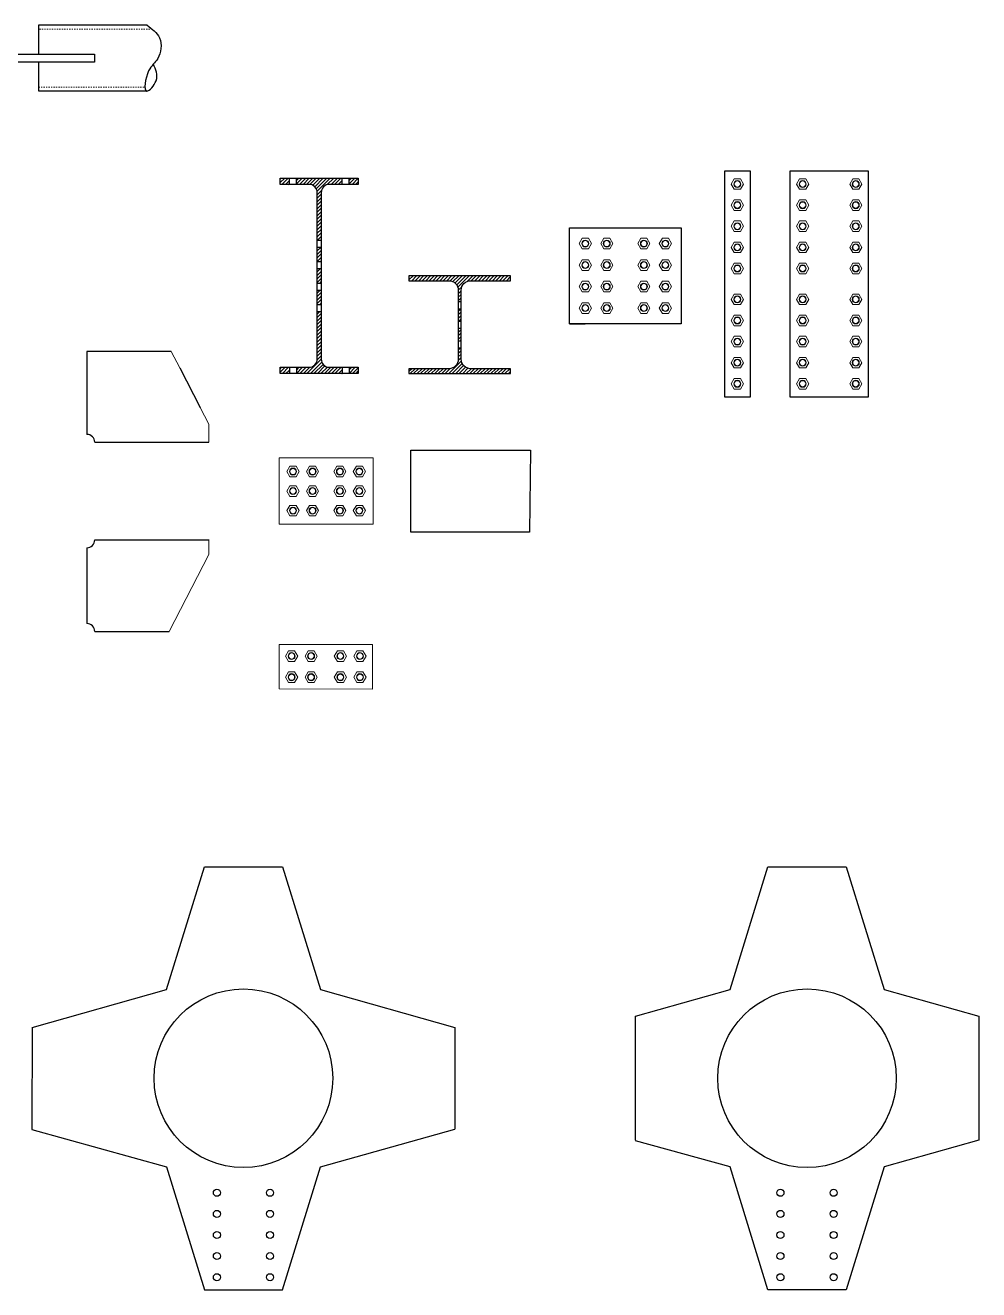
# Model space of a CAD drawing. Header units: millimetres. Extents: x -6949 to 83354, y -55091 to 16861.
# Drawn here: x 16191 to 18632, y -49003 to -45768 of the extents above; entities that cross this region are included whole.
import ezdxf

# ---------------------------------------------------------------- set-up
doc = ezdxf.new("R2010")
doc.units = ezdxf.units.MM
doc.linetypes.add('Tratto', pattern=[6.35, 3.175, -3.175])
for name, color, linetype, lineweight in [('bulloni', 5, 'Continuous', 18), ('S-BEAM', 7, 'Continuous', 18), ('S-FSTN', 7, 'Continuous', 18), ('SEZIONI acciaio - Steel sections', 220, 'Continuous', 25), ('tratteggio', 7, 'Tratto', 15)]:
    doc.layers.add(name, color=color, linetype=linetype, lineweight=lineweight)

# ---------------------------------------------------------------- blocks, each defined once
blk = doc.blocks.new('*U43')
at = {"layer": 'bulloni'}
blk.add_lwpolyline([(-15.6, 0), (-7.8, -13.5), (7.8, -13.5), (15.6, 0), (7.8, 13.5), (-7.8, 13.5)], close=True, dxfattribs=at)
for radius in [9, 7.88]:
    blk.add_circle((0, 0), radius, dxfattribs=at)
blk = doc.blocks.new('*U44')
at = {"color": 0, "linetype": 'ByBlock', "lineweight": -2, "transparency": 16777216}
for p in [(0, 0), (55, 0), (0, -55), (55, -55), (0, -110), (55, -110), (0, -165), (55, -165)]:
    blk.add_blockref('*U43', p, dxfattribs=at)
blk = doc.blocks.new('*U45')
at = {"layer": 'bulloni'}
blk.add_lwpolyline([(-15.6, 0), (-7.8, -13.5), (7.8, -13.5), (15.6, 0), (7.8, 13.5), (-7.8, 13.5)], close=True, dxfattribs=at)
for radius in [9, 7.88]:
    blk.add_circle((0, 0), radius, dxfattribs=at)
blk = doc.blocks.new('*U46')
at = {"color": 0, "linetype": 'ByBlock', "lineweight": -2, "transparency": 16777216}
for p in [(0, 0), (55, 0), (0, -55), (55, -55), (0, -110), (55, -110), (0, -165), (55, -165)]:
    blk.add_blockref('*U45', p, dxfattribs=at)
blk = doc.blocks.new('*U51')
at = {"layer": 'bulloni'}
blk.add_lwpolyline([(-15.6, 0), (-7.8, -13.5), (7.8, -13.5), (15.6, 0), (7.8, 13.5), (-7.8, 13.5)], close=True, dxfattribs=at)
for radius in [9, 7.88]:
    blk.add_circle((0, 0), radius, dxfattribs=at)
blk = doc.blocks.new('*U52')
at = {"color": 0, "linetype": 'ByBlock', "lineweight": -2, "transparency": 16777216}
for p in [(0, 0), (0, -54), (0, -108), (0, -162), (0, -216)]:
    blk.add_blockref('*U51', p, dxfattribs=at)
blk = doc.blocks.new('*U49')
at = {"layer": 'bulloni'}
blk.add_lwpolyline([(-15.6, 0), (-7.8, -13.5), (7.8, -13.5), (15.6, 0), (7.8, 13.5), (-7.8, 13.5)], close=True, dxfattribs=at)
for radius in [9, 7.88]:
    blk.add_circle((0, 0), radius, dxfattribs=at)
blk = doc.blocks.new('*U50')
at = {"color": 0, "linetype": 'ByBlock', "lineweight": -2, "transparency": 16777216}
for p in [(0, 0), (0, -54), (0, -108), (0, -162), (0, -216)]:
    blk.add_blockref('*U49', p, dxfattribs=at)
blk = doc.blocks.new('*U55')
at = {"layer": 'bulloni'}
blk.add_lwpolyline([(-15.6, 0), (-7.8, -13.5), (7.8, -13.5), (15.6, 0), (7.8, 13.5), (-7.8, 13.5)], close=True, dxfattribs=at)
for radius in [9, 7.88]:
    blk.add_circle((0, 0), radius, dxfattribs=at)
blk = doc.blocks.new('*U56')
at = {"color": 0, "linetype": 'ByBlock', "lineweight": -2, "transparency": 16777216}
for p in [(0, 0), (136, 0), (0, -54), (136, -54), (0, -108), (136, -108), (0, -162), (136, -162), (0, -216), (136, -216)]:
    blk.add_blockref('*U55', p, dxfattribs=at)
blk = doc.blocks.new('*U53')
at = {"layer": 'bulloni'}
blk.add_lwpolyline([(-15.6, 0), (-7.8, -13.5), (7.8, -13.5), (15.6, 0), (7.8, 13.5), (-7.8, 13.5)], close=True, dxfattribs=at)
for radius in [9, 7.88]:
    blk.add_circle((0, 0), radius, dxfattribs=at)
blk = doc.blocks.new('*U54')
at = {"color": 0, "linetype": 'ByBlock', "lineweight": -2, "transparency": 16777216}
for p in [(0, 0), (136, 0), (0, -54), (136, -54), (0, -108), (136, -108), (0, -162), (136, -162), (0, -216), (136, -216)]:
    blk.add_blockref('*U53', p, dxfattribs=at)
blk = doc.blocks.new('*U73')
at = {"layer": 'bulloni'}
blk.add_lwpolyline([(-15.6, 0), (-7.8, -13.5), (7.8, -13.5), (15.6, 0), (7.8, 13.5), (-7.8, 13.5)], close=True, dxfattribs=at)
for radius in [9, 7.88]:
    blk.add_circle((0, 0), radius, dxfattribs=at)
blk = doc.blocks.new('*U74')
at = {"color": 0, "linetype": 'ByBlock', "lineweight": -2, "transparency": 16777216}
for p in [(0, 0), (50, 0), (0, -54), (50, -54)]:
    blk.add_blockref('*U73', p, dxfattribs=at)
blk = doc.blocks.new('*U75')
at = {"layer": 'bulloni'}
blk.add_lwpolyline([(-15.6, 0), (-7.8, -13.5), (7.8, -13.5), (15.6, 0), (7.8, 13.5), (-7.8, 13.5)], close=True, dxfattribs=at)
for radius in [9, 7.88]:
    blk.add_circle((0, 0), radius, dxfattribs=at)
blk = doc.blocks.new('*U76')
at = {"color": 0, "linetype": 'ByBlock', "lineweight": -2, "transparency": 16777216}
for p in [(0, 0), (50, 0), (0, -54), (50, -54)]:
    blk.add_blockref('*U75', p, dxfattribs=at)
blk = doc.blocks.new('*U79')
at = {"layer": 'bulloni'}
blk.add_lwpolyline([(-15.6, 0), (-7.8, -13.5), (7.8, -13.5), (15.6, 0), (7.8, 13.5), (-7.8, 13.5)], close=True, dxfattribs=at)
for radius in [9, 7.88]:
    blk.add_circle((0, 0), radius, dxfattribs=at)
blk = doc.blocks.new('*U80')
at = {"color": 0, "linetype": 'ByBlock', "lineweight": -2, "transparency": 16777216}
for p in [(0, 0), (50, 0), (0, -50), (50, -50), (0, -100), (50, -100)]:
    blk.add_blockref('*U79', p, dxfattribs=at)
blk = doc.blocks.new('*U77')
at = {"layer": 'bulloni'}
blk.add_lwpolyline([(-15.6, 0), (-7.8, -13.5), (7.8, -13.5), (15.6, 0), (7.8, 13.5), (-7.8, 13.5)], close=True, dxfattribs=at)
for radius in [9, 7.88]:
    blk.add_circle((0, 0), radius, dxfattribs=at)
blk = doc.blocks.new('*U78')
at = {"color": 0, "linetype": 'ByBlock', "lineweight": -2, "transparency": 16777216}
for p in [(0, 0), (50, 0), (0, -50), (50, -50), (0, -100), (50, -100)]:
    blk.add_blockref('*U77', p, dxfattribs=at)

msp = doc.modelspace()

# ---------------------------------------------------------------- hatches: boundary and pattern name
h = msp.add_hatch()
h.set_pattern_fill('ANSI31', color=256, scale=2)
h.paths.add_polyline_path([(16867, -46159.3), (16843.5, -46159.3), (16843.5, -46175.3), (16867, -46175.3)])
h.paths.add_polyline_path([(17002, -46159.3), (16885, -46159.3), (16885, -46175.3), (16917.4, -46175.3, -0.414214), (16938.4, -46196.3), (16938.4, -46317.8), (16948.6, -46317.8), (16948.6, -46196.3, -0.414214), (16969.6, -46175.3), (17002, -46175.3)])
h.paths.add_polyline_path([(17043.5, -46159.3), (17020, -46159.3), (17020, -46175.3), (17043.5, -46175.3)])
h.paths.add_polyline_path([(16948.6, -46335.8), (16938.4, -46335.8), (16938.4, -46372.8), (16948.6, -46372.8)])
h.paths.add_polyline_path([(16948.6, -46390.8), (16938.4, -46390.8), (16938.4, -46427.8), (16948.6, -46427.8)])
h = msp.add_hatch()
h.set_pattern_fill('ANSI31', color=256, scale=2)
h.set_pattern_definition([(45, (-495.603, 425.606), (-4.4901281, 4.4901281), [])])
h.paths.add_polyline_path([(17330.9, -46421.8), (17433.1, -46421.8), (17433.1, -46409.3), (17173.1, -46409.3), (17173.1, -46421.8), (17275.4, -46421.8, -0.414214), (17299.4, -46445.8), (17299.4, -46475.3), (17306.9, -46475.3), (17306.9, -46445.8, -0.414214)])
h.paths.add_polyline_path([(17299.4, -46525.3), (17306.9, -46525.3), (17306.9, -46493.3), (17299.4, -46493.3)])
h.paths.add_polyline_path([(17306.9, -46543.3), (17299.4, -46543.3), (17299.4, -46575.3), (17306.9, -46575.3)])
h.paths.add_polyline_path([(17306.9, -46593.3), (17299.4, -46593.3), (17299.4, -46622.8, -0.414214), (17275.4, -46646.8), (17173.1, -46646.8), (17173.1, -46659.3), (17433.1, -46659.3), (17433.1, -46646.8), (17330.9, -46646.8, -0.414214), (17306.9, -46622.8)])
h = msp.add_hatch()
h.set_pattern_fill('ANSI31', color=256, scale=2)
h.paths.add_polyline_path([(16948.6, -46445.8), (16938.4, -46445.8), (16938.4, -46482.8), (16948.6, -46482.8)])
h.paths.add_polyline_path([(16948.6, -46500.8), (16938.4, -46500.8), (16938.4, -46622.3, -0.414214), (16917.4, -46643.3), (16885, -46643.3), (16885, -46659.3), (17002, -46659.3), (17002, -46643.3), (16969.6, -46643.3, -0.414214), (16948.6, -46622.3)])
h = msp.add_hatch()
h.set_pattern_fill('ANSI31', color=256, scale=2)
h.paths.add_polyline_path([(16867, -46643.3), (16843.5, -46643.3), (16843.5, -46659.3), (16867, -46659.3)])
h.paths.add_polyline_path([(17043.5, -46643.3), (17020, -46643.3), (17020, -46659.3), (17043.5, -46659.3)])

# ---------------------------------------------------------------- linework, layer by layer
for points in [[(16502.7, -45768.4), (16225.2, -45768.4), (16225.2, -45842.4)], [(16062.1, -45842.4), (16368.1, -45842.4), (16368.1, -45862.4), (16062.1, -45862.4), (16062.1, -45842.4)], [(16225.2, -45862.4), (16225.2, -45936.4), (16504.5, -45936.4)], [(17584.5, -46531.8), (17624.5, -46531.8)], [(16564.9, -46602.5), (16348.8, -46602.5)], [(16348.8, -46602.5), (16348.8, -46814.9)], [(16586.6, -46645), (16639.1, -46746.2)], [(16368.8, -46834.9), (16661.3, -46834.9)], [(16368.8, -47084.9), (16661.3, -47084.9)], [(16348.8, -47104.9), (16348.8, -47298.9)], [(16368.8, -47318.9), (16559.7, -47318.9)], [(16208.5, -48331.9), (16552.3, -48234.8), (16649.5, -47920.9)], [(16649.5, -47920.9), (16849.5, -47920.9)], [(16849.5, -47920.9), (16946.6, -48234.8), (17290.5, -48331.9)], [(17752.8, -48620.6), (17752.8, -48303.2), (17995, -48234.8), (18092.1, -47920.9), (18292.1, -47920.9), (18389.3, -48234.8), (18631.5, -48303.2), (18631.5, -48620.6), (18389.3, -48689), (18292.1, -49002.9), (18092.1, -49002.9), (17995, -48689), (17752.8, -48621.8)], [(16208.5, -48331.9), (16208, -48593.5)], [(17290.5, -48331.9), (17290.9, -48591.8)], [(16208, -48593.5), (16552.3, -48689), (16649.5, -49002.9)], [(16849.5, -49002.9), (16946.6, -48689), (17290.9, -48591.8)], [(16649.5, -49002.9), (16849.5, -49002.9)]]:
    msp.add_lwpolyline(points)
for points in [[(17981.6, -46140.5), (18046.6, -46140.5), (18046.6, -46719.5), (17981.6, -46719.5)], [(18148.8, -46140.5), (18348.8, -46140.5), (18348.8, -46719.5), (18148.8, -46719.5)], [(17869.5, -46531.8), (17584.5, -46531.8), (17584.5, -46286.8), (17869.5, -46286.8)], [(17484, -46854.9), (17481.3, -47064.9), (17178.1, -47064.9), (17178, -46854.9)]]:
    msp.add_lwpolyline(points, close=True)
for centre, radius in [((16749.5, -48461.9), 228.5), ((18192.1, -48461.9), 228.5), ((16681.5, -48754.9), 9), ((16817.5, -48754.9), 9), ((18124.1, -48754.9), 9), ((18260.1, -48754.9), 9), ((16681.5, -48808.9), 9), ((16817.5, -48808.9), 9), ((18124.1, -48808.9), 9), ((18260.1, -48808.9), 9), ((16681.5, -48862.9), 9), ((16817.5, -48862.9), 9), ((18124.1, -48862.9), 9), ((18260.1, -48862.9), 9), ((16681.5, -48916.9), 9), ((16817.5, -48916.9), 9), ((18124.1, -48916.9), 9), ((18260.1, -48916.9), 9), ((16681.5, -48970.9), 9), ((16817.5, -48970.9), 9), ((18124.1, -48970.9), 9), ((18260.1, -48970.9), 9)]:
    msp.add_circle(centre, radius)
for centre, start, end in [((16348.8, -46834.9), 0, 90), ((16348.8, -47084.9), 270, 0), ((16348.8, -47318.9), 0, 90)]:
    msp.add_arc(centre, 20, start, end)
msp.add_spline([(16502.7, -45768.4), (16534.7, -45800.6), (16530.1, -45853.5), (16506.9, -45885.1), (16502.4, -45936.7), (16525.9, -45910.3), (16518.9, -45868.1)], degree=3)
at = {"layer": 'S-BEAM'}
for p in [(16661.3, -47083.5), (16559.7, -47318.9)]:
    msp.add_line(p, (16661.3, -47122.2), dxfattribs=at)
at = {"layer": 'S-FSTN'}
for p, q in [((16564.9, -46602.5), (16586.9, -46644.9)), ((16639.1, -46746.2), (16661.3, -46789.1)), ((16661.3, -46789.1), (16661.3, -46834.9)), ((16841.3, -47044.9), (16841.3, -46874.9)), ((16841.3, -46874.9), (17081.3, -46874.9)), ((17081.3, -46874.9), (17081.3, -47044.9)), ((17081.3, -47044.9), (16841.3, -47044.9))]:
    msp.add_line(p, q, dxfattribs=at)
msp.add_lwpolyline([(17079.7, -47352.5), (16840.7, -47352), (16840.7, -47466), (17079.7, -47466.5)], close=True, dxfattribs=at)
at = {"layer": 'SEZIONI acciaio - Steel sections'}
for points in [[(16843.5, -46159.3), (17043.5, -46159.3), (17043.5, -46175.3), (16969.6, -46175.3, 0.414214), (16948.6, -46196.3), (16948.6, -46622.3, 0.414214), (16969.6, -46643.3), (17043.5, -46643.3), (17043.5, -46659.3), (16843.5, -46659.3), (16843.5, -46643.3), (16917.4, -46643.3, 0.414214), (16938.4, -46622.3), (16938.4, -46196.3, 0.414214), (16917.4, -46175.3), (16843.5, -46175.3)], [(17433.1, -46409.3), (17173.1, -46409.3), (17173.1, -46421.8), (17275.4, -46421.8, -0.414214), (17299.4, -46445.8), (17299.4, -46622.8, -0.414214), (17275.4, -46646.8), (17173.1, -46646.8), (17173.1, -46659.3), (17433.1, -46659.3), (17433.1, -46646.8), (17330.9, -46646.8, -0.414214), (17306.9, -46622.8), (17306.9, -46445.8, -0.414214), (17330.9, -46421.8), (17433.1, -46421.8)]]:
    msp.add_lwpolyline(points, format="xyb", close=True, dxfattribs=at)
for points in [[(16867, -46175.3), (16867, -46159.3)], [(16885, -46175.3), (16885, -46159.3)], [(17002, -46175.3), (17002, -46159.3)], [(17020, -46175.3), (17020, -46159.3)], [(16938.4, -46317.8), (16948.6, -46317.8)], [(16938.4, -46335.8), (16948.6, -46335.8)], [(16938.4, -46372.8), (16948.6, -46372.8)], [(16938.4, -46390.8), (16948.6, -46390.8)], [(16938.4, -46427.8), (16948.6, -46427.8)], [(16938.4, -46445.8), (16948.6, -46445.8)], [(17299.4, -46475.3), (17306.9, -46475.3)], [(16938.4, -46482.8), (16948.6, -46482.8)], [(16938.4, -46500.8), (16948.6, -46500.8)], [(17299.4, -46493.3), (17306.9, -46493.3)], [(17299.4, -46525.3), (17306.9, -46525.3)], [(17299.4, -46543.3), (17306.9, -46543.3)], [(17299.4, -46575.3), (17306.9, -46575.3)], [(17299.4, -46593.3), (17306.9, -46593.3)], [(16867, -46643.3), (16867, -46659.3)], [(16885, -46643.3), (16885, -46659.3)], [(17002, -46643.3), (17002, -46659.3)], [(17020, -46643.3), (17020, -46659.3)]]:
    msp.add_lwpolyline(points, dxfattribs=at)
at = {"layer": 'tratteggio'}
for p, q in [((16516.3, -45778.4), (16225.2, -45778.4)), ((16225.2, -45926.4), (16497.3, -45926.4))]:
    msp.add_line(p, q, dxfattribs=at)

# ---------------------------------------------------------------- block references
at = {"xscale": -1, "rotation": 180}
for name, p in [('*U50', (18013.6, -46390.5)), ('*U54', (18180.8, -46390.5)), ('*U74', (16872.7, -47436))]:
    msp.add_blockref(name, p, dxfattribs=at)
for name, p in [('*U44', (17624.5, -46326.8)), ('*U52', (18013.6, -46469.5)), ('*U56', (18180.8, -46469.5)), ('*U80', (16876.3, -46909.9))]:
    msp.add_blockref(name, p)
at = {"xscale": -1}
for name, p in [('*U46', (17829.5, -46326.8)), ('*U78', (17046.3, -46909.9))]:
    msp.add_blockref(name, p, dxfattribs=at)
at = {"rotation": 180.0000000000021}
msp.add_blockref('*U76', (17047.7, -47436), dxfattribs=at)

doc.saveas('drawing.dxf')
